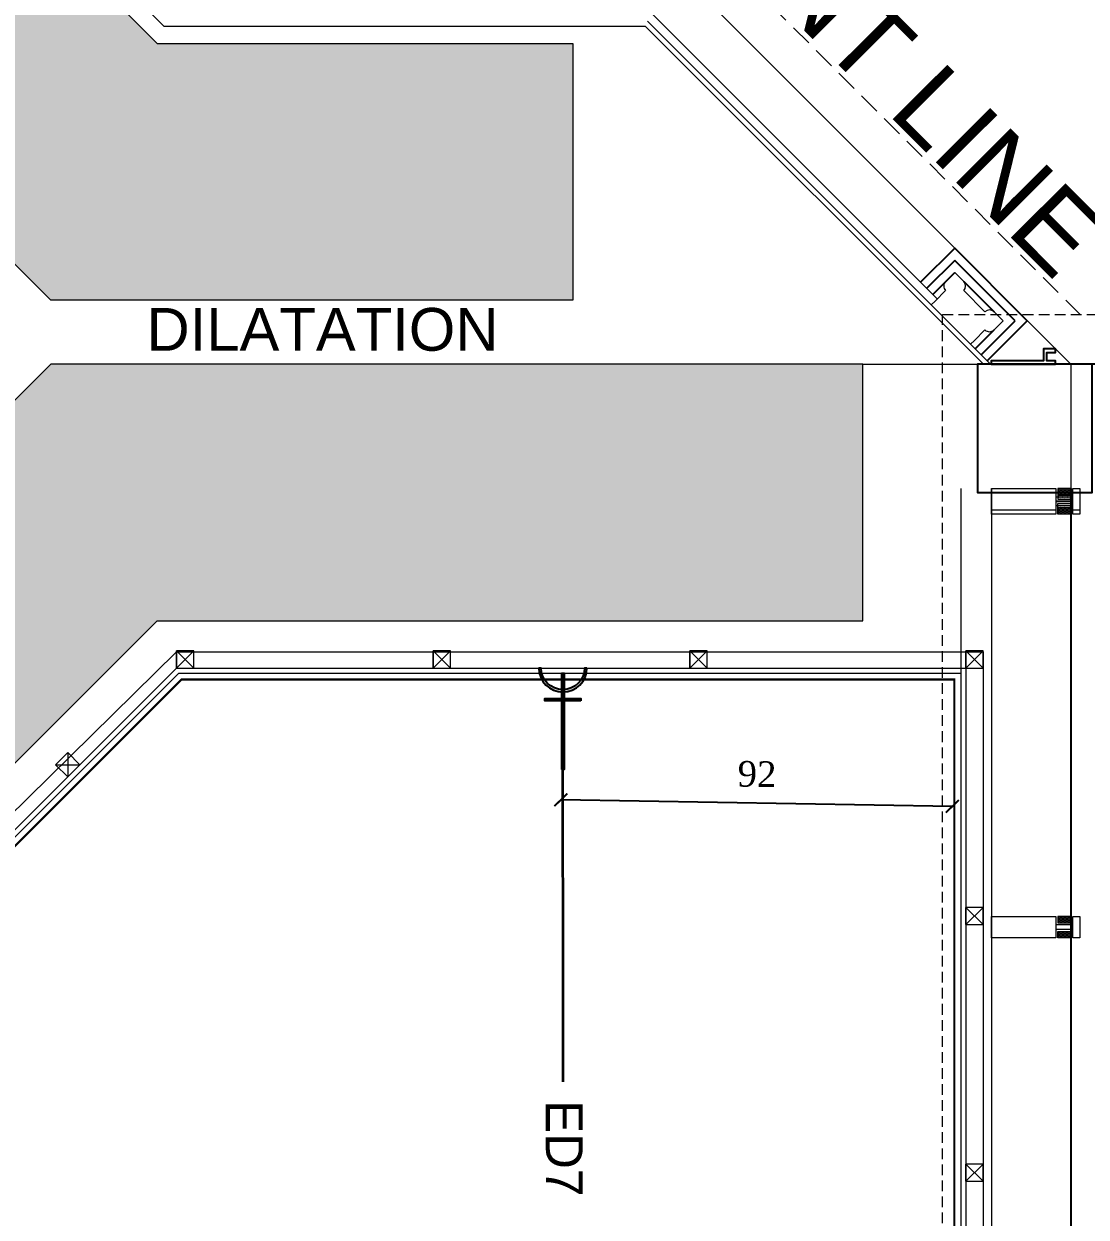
# Model space of a CAD drawing. Header units: millimetres. Extents: x 9129 to 19685, y -6152 to 3305.
# Drawn here: x 11700.3 to 11948.6, y 2220.2 to 2499.2 of the extents above; entities that cross this region are included whole.
import ezdxf
from ezdxf.enums import TextEntityAlignment as Align
from ezdxf.xclip import XClip

# ---------------------------------------------------------------- set-up
doc = ezdxf.new("R2010")
doc.units = ezdxf.units.MM
doc.header["$LTSCALE"] = 5
doc.header["$XCLIPFRAME"] = 0
for name, pattern in [('CENTER2', [1.125, 0.75, -0.125, 0.125, -0.125]), ('DASHED', [0.75, 0.5, -0.25]), ('HIDDENX2', [0.75, 0.5, -0.25])]:
    doc.linetypes.add(name, pattern=pattern)
doc.layers.get('Defpoints').update_dxf_attribs({"lineweight": 9})
for name, color, linetype, lineweight in [('141125_RT1$0$A-_WIND----_E-', 4, 'Continuous', 13), ('141125_RT1$0$LP-AREA_POLYLINE', 7, 'Continuous', 5), ('141125_RT1$0$LP-CONCRETE', 4, 'Continuous', 15), ('141125_RT1$0$LP-CONCRETE_HATCH', 251, 'Continuous', 9), ('141125_RT1$0$LP-SHOPFRONT', 230, 'Continuous', 9), ('2DGORUNUS3', 41, 'Continuous', 0), ('A-_WIND----_E-', 4, 'Continuous', 13), ('ELK', 1, 'Continuous', 35), ('LP-AREA_POLYLINE', 7, 'Continuous', 5), ('LP-HATCH', 8, 'Continuous', 9), ('no3_ahsap gorunus arka ince', 53, 'Continuous', 5), ('no3_ahsap kesit on', 40, 'Continuous', 20), ('no3_ahşap gorunus on kalın', 34, 'Continuous', 20), ('no3_alçıpan kesit', 210, 'Continuous', 20), ('no3_kutuprofil kesit', 74, 'Continuous', 18), ('no3_mermer gorunus on', 31, 'Continuous', 15), ('no3_paslanmaz gorunus on', 163, 'Continuous', 18), ('no3_ölçü tefriş', 252, 'Continuous', 0)]:
    doc.layers.add(name, color=color, linetype=linetype, lineweight=lineweight)
for name, color, linetype in [('141125_RT1$0$xref_4_vitrin_kaplama$0$2DCAM', 4, 'Continuous'), ('141125_RT1$0$xref_4_vitrin_kaplama$0$xref_3_vitrin_kaplama$0$2DKONST2', 180, 'Continuous'), ('ELEKTRİK', 10, 'Continuous'), ('I-Wall-Full-N', 5, 'Continuous'), ('I-Wall-wainscotting', 1, 'CENTER2'), ('LP-DIMENSION_INT_100', 51, 'Continuous'), ('xref_4_vitrin_kaplama$0$2DCAM', 6, 'Continuous')]:
    doc.layers.add(name, color=color, linetype=linetype)
doc.styles.add('AR_TEXT_200', font='arial.ttf', dxfattribs={"height": 40})
doc.styles.add('ROMANSTW', font='georgia.ttf')
doc.styles.add('TAKSİM', font='GOTHIC.TTF', dxfattribs={"height": 20})
doc.styles.add('TEXT-500', font='arial.ttf', dxfattribs={"height": 1.25})
doc.dimstyles.new('M2', dxfattribs={"dimtxt": 6, "dimasz": 3, "dimexe": 1, "dimexo": 4, "dimgap": 3, "dimtad": 1, "dimdec": 0, "dimzin": 12, "dimdsep": 46, "dimtxsty": 'ROMANSTW', "dimblk": 'ARCHTICK', "dimcen": 0.09, "dimse1": 1, "dimse2": 1, "dimclrd": 251, "dimclre": 251, "dimclrt": 1, "dimadec": 0, "dimazin": 0, "dimtfac": 1, "dimtdec": 0, "dimtix": 1, "dimtmove": 0, "dimatfit": 3, "dimldrblk": 'ARCHTICK', "dimfxl": 1, "dimtolj": 1, "dimtzin": 0, "dimarcsym": 0})
pattern_1 = [(0, (0, 0), (0.9375, 1.875), [0, -1.875])]

# ---------------------------------------------------------------- blocks, each defined once
blk = doc.blocks.new('mgdlkgm')
at = {"layer": '141125_RT1$0$LP-CONCRETE_HATCH'}
for points in [[(62876.09859365183, -6786.628539357449), (62973.24572979431, -6786.628539357485), (62973.24572815469, -6846.627998066679), (62851.24572979431, -6846.628539231481), (62499.88909553974, -6495.271904975822), (62542.31552740529, -6452.845473110136)], [(62876.09854353725, -6921.628539231), (63041.06553494749, -6921.628539231), (63041.06553494749, -6861.628539231), (62851.24572979594, -6861.628539231), (62724.39544136862, -6988.478827657293), (62766.82184823916, -7030.905234529118)]]:
    blk.add_hatch(color=256, dxfattribs=at).paths.add_polyline_path(points)
at = {"layer": '141125_RT1$0$LP-CONCRETE', "elevation": 9.766181e-10}
blk.add_lwpolyline([(62876.09859365183, -6786.628539357449), (62973.24572979431, -6786.628539357485), (62973.24572815469, -6846.627998066679), (62851.24572979431, -6846.628539231481), (62499.88909553974, -6495.271904975822), (62542.31552740529, -6452.845473110136), (62876.09859365183, -6786.628539357449)], dxfattribs=at)
at = {"layer": '141125_RT1$0$LP-CONCRETE', "elevation": 9.849106e-10}
blk.add_lwpolyline([(62876.09854353725, -6921.628539231), (63041.06553494749, -6921.628539231), (63041.06553494749, -6861.628539231), (62851.24572979594, -6861.628539231), (62724.39544136862, -6988.478827657293), (62766.82184823916, -7030.905234529118), (62876.09854353725, -6921.628539231)], close=True, dxfattribs=at)
blk = doc.blocks.new('Mullion')
at = {"layer": 'A-_WIND----_E-', "lineweight": 0, "ltscale": 0.2999999999999999}
h = blk.add_hatch(dxfattribs=at)
h.set_pattern_fill('DOTS', color=8, scale=30)
h.set_pattern_definition(pattern_1)
h.paths.add_polyline_path([(0, 25), (-30, 25), (-30, 10), (0, 10)])
h = blk.add_hatch(dxfattribs=at)
h.set_pattern_fill('DOTS', color=8, scale=30)
h.set_pattern_definition(pattern_1)
h.paths.add_polyline_path([(0, -25), (-30, -25), (-30, -10), (0, -10)])
at = {"layer": 'A-_WIND----_E-', "color": 8, "lineweight": 0, "ltscale": 0.2999999999999999}
for points in [[(-185, 25), (-35, 25), (-35, -25), (-185, -25)], [(-35, -5), (0, -5), (0, 5), (-35, 5)], [(-30, 10), (0, 10), (0, 25), (-30, 25)], [(5, 25), (21, 25), (21, -25), (5, -25)], [(-30, -10), (0, -10), (0, -25), (-30, -25)]]:
    blk.add_lwpolyline(points, close=True, dxfattribs=at)
blk = doc.blocks.new('141125_RT1$0$xref_4_vitrin_kaplama$0$DWP - 2')
at = {"layer": '141125_RT1$0$xref_4_vitrin_kaplama$0$xref_3_vitrin_kaplama$0$2DKONST2', "flags": 128}
blk.add_lwpolyline([(497954.9201847779, -68203.50683135944), (498104.9201847779, -68203.50683135932), (498104.9201847779, -68195.50683135932), (498084.9201847779, -68195.50683135932), (498084.9201847779, -68175.50683135932), (498104.9201847779, -68175.50683135932), (498104.9201847779, -68167.50683135932), (498076.9201847779, -68167.50683135932), (498076.9201847779, -68195.50683135932), (497954.9201787466, -68195.50683135931), (497954.9201847779, -68203.50683135944)], dxfattribs=at)
blk = doc.blocks.new('141125_RT1$0$Mullion')
at = {"layer": '141125_RT1$0$A-_WIND----_E-', "lineweight": 0, "ltscale": 0.2999999999999999}
h = blk.add_hatch(dxfattribs=at)
h.set_pattern_fill('DOTS', color=8, scale=30)
h.set_pattern_definition(pattern_1)
h.paths.add_polyline_path([(0, 25), (-30, 25), (-30, 10), (0, 10)])
h = blk.add_hatch(dxfattribs=at)
h.set_pattern_fill('DOTS', color=8, scale=30)
h.set_pattern_definition(pattern_1)
h.paths.add_polyline_path([(0, -25), (-30, -25), (-30, -10), (0, -10)])
at = {"layer": '141125_RT1$0$A-_WIND----_E-', "color": 8, "lineweight": 0, "ltscale": 0.2999999999999999}
for points in [[(-185, 25), (-35, 25), (-35, -25), (-185, -25)], [(-35, -5), (0, -5), (0, 5), (-35, 5)], [(-30, 10), (0, 10), (0, 25), (-30, 25)], [(5, 25), (21, 25), (21, -25), (5, -25)], [(-30, -10), (0, -10), (0, -25), (-30, -25)]]:
    blk.add_lwpolyline(points, close=True, dxfattribs=at)
blk = doc.blocks.new('141125_RT1$0$1b')
at = {"layer": '141125_RT1$0$xref_4_vitrin_kaplama$0$2DCAM', "elevation": 3.506324365e-07}
blk.add_lwpolyline([(7630.5922119061, -35332.3477199098), (7312.496838929132, -35332.34771990962), (7312.496866278583, -35632.34773814393), (7380.592211904004, -35632.34771991038), (7580.592211904936, -35632.34771990957), (7580.592211904936, -35332.34771991032)], dxfattribs=at)
blk.add_blockref('141125_RT1$0$xref_4_vitrin_kaplama$0$DWP - 2', (-490610.3279723643, 32871.15911094222, 3.506324365002022e-07))
at = {"layer": '141125_RT1$0$A-_WIND----_E-'}
blk.add_blockref('141125_RT1$0$Mullion', (7530.592202783329, -35657.34772928222, 3.506324365e-07), dxfattribs=at)
blk = doc.blocks.new('A$C25195F0E')
at = {"layer": 'LP-AREA_POLYLINE', "elevation": 4.343754e-10}
blk.add_lwpolyline([(1241.289538408398, 1481.771808560442), (1740.611853405878, 982.4494935729595), (1740.611853410447, -260.5213327812821, 0.06013173421117496), (1740.611853410447, -260.5213327812821), (1740.611853412033, -260.5213327867173), (1740.611853410447, -260.5213327812821), (1740.611853410447, -260.5213327812821), (1740.611853410447, -260.5213327812821), (1740.611853410447, -260.5213327812821), (1740.611853410447, -260.5213327812821), (1740.611853410447, -260.5213327812821), (1740.611853410447, -260.5213327812821, 0.1425159284874142), (363.910648668787, -881.7700540678402), (-329.1675914946045, -187.7195104144735), (-378.6679432249766, -138.2202141176072)], format="xyb", close=True, dxfattribs=at)
blk = doc.blocks.new('plan3')
at = {"layer": '141125_RT1$0$LP-SHOPFRONT'}
blk.add_line((27267.97301299611, -6021.973202159155), (27267.97301300058, -7234.944028513362), dxfattribs=at)
at = {"layer": '2DGORUNUS3', "linetype": 'HIDDENX2'}
blk.add_lwpolyline([(25764.39705465903, -7970.127408201664), (25764.39705465903, -7930.099362039789, -0.1535650393735512), (27237.97278671117, -7209.02193275756), (27237.97278671123, -5980.296742005754), (27603.17916893629, -5980.296742004606)], format="xyb", dxfattribs=at)
at = {"layer": 'A-_WIND----_E-', "color": 8, "lineweight": 0, "ltscale": 0.2999999999999999, "elevation": 1.351789569170592e-09}
blk.add_lwpolyline([(27249.47278670756, -6021.041624340965), (27249.47278670792, -7217.99756384134, 0.04013499430191375), (26824.33338827374, -7316.164380268878)], format="xyb", dxfattribs=at)
blk.add_lwpolyline([(27242.27278670754, -6021.041624340964), (27242.27278670777, -6712.241625278089)], dxfattribs=at)
at = {"layer": 'I-Wall-Full-N', "color": 1, "ltscale": 10}
blk.add_line((27245.606417879, -5988.344936752639, -3.369342924663954e-07), (27250.02583526142, -5983.925519370205, -3.369342924663954e-07), dxfattribs=at)
at = {"layer": 'I-Wall-wainscotting', "color": 1, "ltscale": 10}
for p, q in [((27235.70692294238, -5975.617014691285, -3.369342924663954e-07), (27240.833447106, -5970.490490527674, -3.369342924663954e-07)), ((27242.95476744955, -5972.611810871213, -3.369342924663954e-07), (27250.02583526143, -5979.682878683103, -3.369342924663954e-07))]:
    blk.add_line(p, q, dxfattribs=at)
at = {"layer": 'I-Wall-wainscotting', "color": 1, "ltscale": 10, "elevation": -3.369342924663954e-07}
for points in [[(27248.43484500375, -5991.173363877375), (27257.80400985446, -5981.804199026656), (27240.833447106, -5964.833636278197), (27232.87849581765, -5972.788587566507)], [(27247.02063144137, -5989.759150315012), (27254.97558272973, -5981.804199026648), (27240.83344710598, -5967.662063402924), (27234.29270938001, -5974.202801128897)]]:
    blk.add_lwpolyline(points, dxfattribs=at)
at = {"layer": 'no3_ahsap gorunus arka ince', "linetype": 'DASHED', "ltscale": 2, "elevation": -1.410993544226358e-09}
blk.add_lwpolyline([(25142.91818575, -7093.211119435886), (26762.99358545369, -5473.134477376674), (27270.15585008269, -5980.296742005645)], dxfattribs=at)
at = {"layer": 'no3_ahsap kesit on'}
blk.add_line((27236.76758311417, -5976.677674863042, -3.369342924663954e-07), (27169.97525324081, -5909.885344989687, -3.369342924663954e-07), dxfattribs=at)
at = {"layer": 'no3_ahsap kesit on', "elevation": -3.369342924663954e-07}
blk.add_lwpolyline([(27245.42964118372, -5986.400393104384), (27247.90451491786, -5983.925519370232, 0.4142135623731307), (27250.02583526142, -5983.925519370205), (27252.14715560498, -5981.804199026648), (27250.02583526143, -5979.682878683103, 0.4142135623730951), (27247.90451491786, -5979.682878683112), (27242.95476744956, -5974.733131214802, 0.4142135623730595), (27242.95476744955, -5972.611810871213), (27240.833447106, -5970.490490527674), (27238.71212676242, -5972.611810871234, 0.4142135623730951), (27238.71212676242, -5974.733131214794), (27236.23725302828, -5977.208004948956)], format="xyb", dxfattribs=at)
for points in [[(27235.3533695518, -5978.091888425435), (27236.23725302828, -5977.208004948956)], [(27245.42964118372, -5986.400393104384), (27244.54575770723, -5987.28427658086)]]:
    blk.add_lwpolyline(points, dxfattribs=at)
at = {"layer": 'no3_alçıpan kesit'}
for p, q in [((27056.04373274323, -5912.973363918487, -3.369342924663954e-07), (26708.77474576174, -5565.673641882058, 1.032201990547321e-09)), ((27168.53778876999, -5912.973363918474, -3.369342924663954e-07), (27056.04373274323, -5912.973363918487, -3.369342924663954e-07)), ((27247.53778867817, -5991.973363826648, -3.369342924663954e-07), (27168.53778876999, -5912.973363918474, -3.369342924663954e-07)), ((27249.23484495301, -5991.97336382665, -3.369342924663954e-07), (27169.03484504484, -5911.773363918488, -3.369342924663954e-07)), ((26945.1100295074, -6176.806408275572), (27058.94307399095, -6062.973363791989)), ((26945.1100295074, -6178.503464550411), (27059.44013026581, -6064.173363791992)), ((27058.94307399095, -6062.973363791989), (27243.47278670757, -6062.973363791945)), ((27059.44013026581, -6064.173363791992), (27242.27278670757, -6064.173363791937)), ((27242.27278670757, -6064.173363791937), (27242.27278670756, -6712.241625278084)), ((27243.47278670757, -6062.973363791945), (27243.47278670757, -6712.241625278097))]:
    blk.add_line(p, q, dxfattribs=at)
at = {"layer": 'no3_kutuprofil kesit', "elevation": 9.849105975234806e-10}
for points in [[(27062.94307399095, -6058.973363792), (27058.94307399096, -6058.973363791993), (27058.94307399095, -6062.973363791989), (27062.94307399097, -6062.973363791991), (27062.94307399095, -6058.973363792), (27058.94307399095, -6062.973363791989), (27058.94307399096, -6058.973363791993), (27062.94307399097, -6062.973363791991)], [(27122.94307399095, -6058.973363791978), (27118.94307399096, -6058.973363791993), (27118.94307399097, -6062.973363791994), (27122.94307399097, -6062.973363791978), (27122.94307399095, -6058.973363791978), (27118.94307399097, -6062.973363791994), (27118.94307399096, -6058.973363791993), (27122.94307399097, -6062.973363791978)], [(27182.94307399095, -6058.973363791978), (27178.94307399097, -6058.973363791994), (27178.94307399097, -6062.973363791993), (27182.94307399095, -6062.973363792002), (27182.94307399095, -6058.973363791978), (27178.94307399097, -6062.973363791993), (27178.94307399097, -6058.973363791994), (27182.94307399095, -6062.973363792002)], [(27247.47278670756, -6058.973363791989), (27243.47278670757, -6058.973363791994), (27243.47278670757, -6062.973363791998), (27247.47278670759, -6062.973363792007), (27247.47278670756, -6058.973363791989), (27243.47278670757, -6062.973363791998), (27243.47278670757, -6058.973363791994), (27247.47278670759, -6062.973363792007)], [(27033.49837715574, -6082.761206377754), (27030.66995003099, -6085.589633502486), (27033.49837715574, -6088.418060627228), (27036.32680428047, -6085.589633502488), (27033.49837715574, -6082.761206377754), (27033.49837715574, -6088.418060627228), (27030.66995003099, -6085.589633502486), (27036.32680428047, -6085.589633502488)], [(27247.47278670757, -6118.973363791996), (27243.47278670757, -6118.973363792005), (27243.47278670757, -6122.973363792), (27247.47278670757, -6122.973363791973), (27247.47278670757, -6118.973363791996), (27243.47278670757, -6122.973363792), (27243.47278670757, -6118.973363792005), (27247.47278670757, -6122.973363791973)], [(27247.47278670756, -6178.973363791987), (27243.47278670757, -6178.973363791994), (27243.47278670757, -6182.973363792), (27247.47278670759, -6182.973363792007), (27247.47278670756, -6178.973363791987), (27243.47278670757, -6182.973363792), (27243.47278670757, -6178.973363791994), (27247.47278670759, -6182.973363792007)]]:
    blk.add_lwpolyline(points, dxfattribs=at)
at = {"layer": 'no3_mermer gorunus on', "color": 3}
blk.add_line((27219.35371621511, -5991.973363791998), (27249.37278675676, -5991.973363877405), dxfattribs=at)
at = {"layer": 'no3_paslanmaz gorunus on', "const_width": 0.5, "elevation": 9.849105975234806e-10}
blk.add_lwpolyline([(26945.11002950747, -6180.624784894031), (27060.06145060942, -6065.67336379207), (27240.77278670748, -6065.673363792073), (27240.77278670748, -6318.484507246989)], dxfattribs=at)
at = {"layer": 'no3_ölçü tefriş', "elevation": 9.849105975234806e-10}
blk.add_lwpolyline([(26889.95572515307, -6115.995249671732), (26945.1100295074, -6171.149554026088), (27058.94307399096, -6059.173363791986), (27247.47278670758, -6059.173363791982), (27247.47278670757, -6829.118257689246)], dxfattribs=at)
at = {"layer": 'xref_4_vitrin_kaplama$0$2DCAM'}
blk.add_line((27267.97278670752, -6021.041624340902, 1.351789569170592e-09), (27267.97278670786, -7234.012450696007, 1.351789569170592e-09), dxfattribs=at)
at = {"layer": '141125_RT1$0$LP-AREA_POLYLINE', "color": 1}
ref = blk.add_blockref('141125_RT1$0$1b', (26514.9135655154, -2458.738591835687, -3.506324364188629e-08), dxfattribs=dict(at, xscale=0.1, yscale=0.1, zscale=0.1))
XClip(ref).set_block_clipping_path([(-15121.276099477313, -55113.88816368935), (10882.656034208834, -29551.52155212697)])
at = {"layer": 'A-_WIND----_E-'}
ref = blk.add_blockref('Mullion', (27267.9727857952, -6023.541625278172, 1.351789569170592e-09), dxfattribs=dict(at, xscale=0.1, yscale=0.1, zscale=0.1))
XClip(ref).set_block_clipping_path([(-22651.868302275194, -19465.85782926454), (3508.000332253054, 6096.5087822978385)])
ref = blk.add_blockref('Mullion', (27267.97278579559, -6123.541625278103, 1.351789569170592e-09), dxfattribs=dict(at, xscale=0.1, yscale=0.1, zscale=0.1))
XClip(ref).set_block_clipping_path([(-22651.868302279152, -18465.857829264947), (3508.0003322490957, 7096.508782297431)])
at = {"layer": 'LP-DIMENSION_INT_100', "color": 0}
ref = blk.add_blockref('mgdlkgm', (-35821.7118187324, 869.6551754389948), dxfattribs=at)
XClip(ref).set_block_clipping_path([(60824.49777430005, -8839.78258364362), (63440.484637752874, -6283.545922487381)])
at = {"layer": 'no3_ahşap gorunus on kalın'}
ref = blk.add_blockref('A$C25195F0E', (25527.36093330185, -6974.422857364958), dxfattribs=at)
XClip(ref).set_block_clipping_path([(-524.5749777341698, -995.7045508396586), (2091.411885718655, 1560.5321103165807)])
at = {"ltscale": 0.05, "extrusion": (-8.203478896144663e-09, 1.984635915889268e-08, 0.9999999999999998), "insert": (27114.7006325179, -5810.304157454364), "char_height": 18, "width": 368.7256650853348, "attachment_point": 4, "text_direction": (0.7065831778392535, -0.7076299970991772, 1.98403193e-08), "style": 'TEXT-500'}
blk.add_mtext('SHOPFRONT LINE', dxfattribs=at)
at = {"layer": 'LP-HATCH', "color": 1, "insert": (27051.92122014166, -5978.795923078747, -2.817500788232508e-09), "char_height": 10, "attachment_point": 1, "style": 'AR_TEXT_200'}
blk.add_mtext_dynamic_manual_height_columns('{\\C0;DILATATION}', width=240.211786967935, gutter_width=200, heights=[0], dxfattribs=at)
blk = doc.blocks.new('A$C50025146')
at = {"layer": 'ELEKTRİK'}
h = blk.add_hatch(color=256, dxfattribs=at)
edge = h.paths.add_edge_path()
edge.add_line((23.70435837441619, 11.25333161261187), (23.70435837441619, 10.69066721622039))
edge.add_ellipse((23.70435837441619, 5.626687648689767), major_axis=(3.580774291992597, -3.580774291992606), ratio=0.9999999999999413, start_angle=134.9999999999983, end_angle=314.9999999999983)
edge.add_line((23.70435837441619, 0.5627080811555061), (23.70435837441619, 4.368476402305532e-05))
edge.add_ellipse((23.70435837441619, 5.626687648689767), major_axis=(3.978638102213783, 3.978638102213774), ratio=0.9999999999999128, start_angle=45.0000000000025, end_angle=225.0000000000025, ccw=False)
for points in [[(16.0258407970905, 9.846670621633166), (16.5885051934838, 9.846670621633166), (16.5885051934838, 1.406704675742731), (16.0258407970905, 1.406704675742731)], [(6.940050297998823e-05, 5.345355450490388), (6.940050297998823e-05, 5.908019846885509), (22.50664525620232, 5.908019846885509), (22.50664525620232, 5.345355450490388)]]:
    blk.add_hatch(color=256, dxfattribs=at).paths.add_polyline_path(points)
at = {"layer": 'ELEKTRİK', "elevation": 4.798666618537076e-08}
blk.add_lwpolyline([(23.70435837441437, 4.368476402305532e-05), (23.70435837441619, 0.5627080811555061, -0.9999999999999944), (23.70435837441619, 10.69066721622039), (23.70435837441619, 11.25333161261187, 0.9999999999999944)], format="xyb", close=True, dxfattribs=at)
at = {"layer": 'ELEKTRİK'}
for points, elevation in [([(16.0258407970905, 1.406704675742731), (16.0258407970905, 9.846670621633166), (16.5885051934838, 9.846670621633166), (16.5885051934838, 1.406704675742731)], 4.791194770819646e-08), ([(6.940050297998823e-05, 5.908019846885509), (22.50664525620232, 5.908019846885509), (22.50664525620232, 5.345355450490388), (6.940050297998823e-05, 5.345355450490388)], 4.794507297291503e-08)]:
    blk.add_lwpolyline(points, close=True, dxfattribs=dict(at, elevation=elevation))
blk = doc.blocks.new('_ArchTick')
at = {"color": 0, "linetype": 'ByBlock', "const_width": 0.15}
blk.add_lwpolyline([(-0.5, -0.5), (0.5, 0.5)], dxfattribs=at)
blk = doc.blocks.new('*D305')
at = {"color": 251, "lineweight": -2, "ltscale": 5, "transparency": 16777216}
blk.add_line((11917.32118863859, 2316.233360377847), (11825.79399467893, 2317.733360377447), dxfattribs=at)
at = {"layer": 'Defpoints', "color": 0, "ltscale": 5, "transparency": 16777216}
for p in [(11826.27979315187, 2347.375874423906), (11917.80698711153, 2345.875874424305), (11825.79399467893, 2317.733360377447)]:
    blk.add_point(p, dxfattribs=at)
at = {"color": 251, "lineweight": -2, "ltscale": 5, "transparency": 16777216, "xscale": 3, "yscale": 3, "zscale": 3}
for p, rotation in [((11825.79399467893, 2317.733360377447), 179.0610880508088), ((11917.32118863859, 2316.233360377847), 359.0610880508088)]:
    blk.add_blockref('_ArchTick', p, dxfattribs=dict(at, rotation=rotation))
at = {"color": 1, "ltscale": 5, "true_color": 0xff0000, "transparency": 16777216, "insert": (11871.66854982676, 2323.753820221987), "char_height": 6, "attachment_point": 5, "rotation": 359.0610880508088, "style": 'ROMANSTW'}
blk.add_mtext('\\A1;92', dxfattribs=at)

msp = doc.modelspace()

# ---------------------------------------------------------------- linework, layer by layer
at = {"layer": 'ELK', "color": 1}
msp.add_line((11826.36911884204, 2251.846291330893), (11826.27979315187, 2347.375874423913), dxfattribs=at)

# ---------------------------------------------------------------- block references
msp.add_blockref('plan3', (-15322.96579959594, 8411.54923821638))
at = {"layer": 'ELEKTRİK', "rotation": 90.05357485496837}
msp.add_blockref('A$C50025146', (11831.92752334772, 2324.874500283243, -4.793678047539155e-08), dxfattribs=at)

# ---------------------------------------------------------------- texts
at = {"layer": 'ELK', "color": 1, "style": 'TAKSİM'}
msp.add_text('ED7', height=8.639999999999999, rotation=270.0535748549664, dxfattribs=at).set_placement((11822.29023345075, 2236.285615492819), align=Align.CENTER)

# ---------------------------------------------------------------- dimensions: what is measured, and where the dimension line sits
at = {"ltscale": 5}
dim = msp.add_aligned_dim(p1=(11917.80698711153, 2345.875874424306), p2=(11826.27979315187, 2347.375874423906), distance=29.64649455080404, dimstyle='M2', dxfattribs=at)
dim.commit()
dim.dimension.update_dxf_attribs({"geometry": '*D305', "text_midpoint": (11871.66854982676, 2323.753820221987)})

doc.saveas('drawing.dxf')
